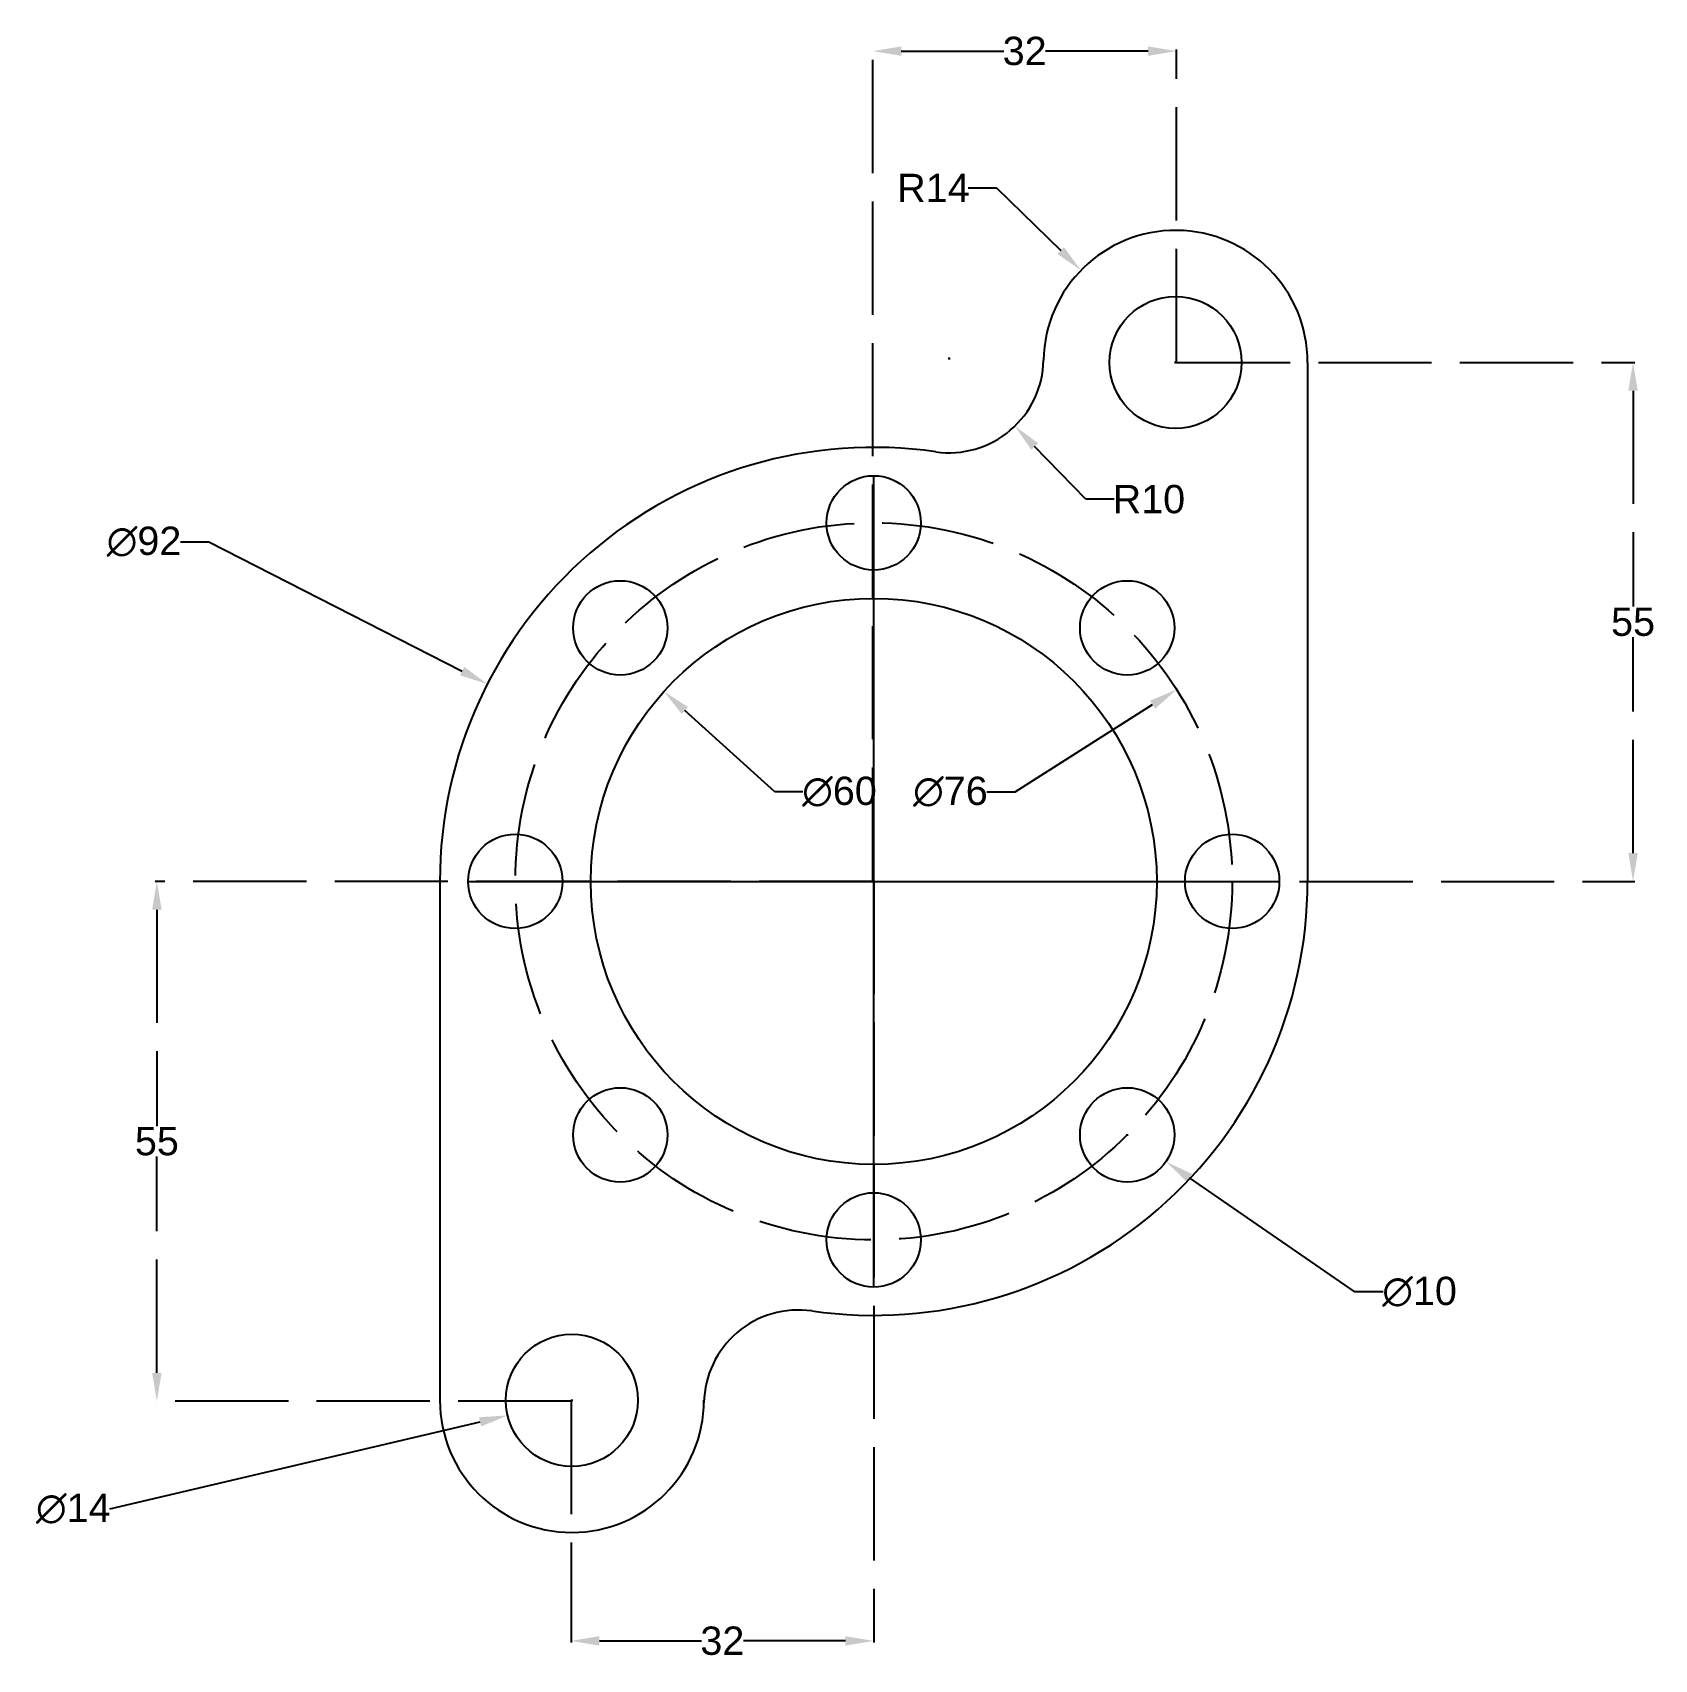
# Model space of a CAD drawing. Header units: millimetres. Extents: x 23 to 195, y 18 to 190.
import ezdxf

# ---------------------------------------------------------------- set-up
doc = ezdxf.new("R2010")
doc.units = ezdxf.units.MM
doc.header["$MEASUREMENT"] = 0
doc.linetypes.add('ACAD_ISO02W100', pattern=[15, 12, -3])
doc.styles.get("Standard").update_dxf_attribs({"font": 'arial.ttf'})
doc.dimstyles.get("Standard").update_dxf_attribs({"dimtxt": 3, "dimasz": 3, "dimexe": 0.18, "dimexo": 0.0625, "dimgap": 0.09, "dimtad": 0, "dimtih": 1, "dimtoh": 1, "dimdec": 0, "dimzin": 0, "dimdsep": 46, "dimtxsty": 'Standard', "dimcen": 0.09, "dimadec": 0, "dimazin": 0, "dimtfac": 1, "dimtdec": 0, "dimtofl": 0, "dimtmove": 0, "dimatfit": 3, "dimfxl": 1, "dimtolj": 1, "dimtzin": 0, "dimarcsym": 0})

# ---------------------------------------------------------------- blocks, each defined once
blk = doc.blocks.new('*U2')
blk.add_circle((0, 0), 5)
blk = doc.blocks.new('*U3')
at = {"color": 0, "linetype": 'ByBlock', "lineweight": -2, "transparency": 16777216}
for p, rotation in [((112.5, 138), 180), ((85.63, 126.87), 225), ((139.37, 126.87), 135), ((74.5, 100), 270), ((150.5, 100), 90), ((85.63, 73.13), 314.9999999999999), ((139.37, 73.13), 44.99999999999999)]:
    blk.add_blockref('*U2', p, dxfattribs=dict(at, rotation=rotation))
blk.add_blockref('*U2', (112.5, 62), dxfattribs=at)
blk = doc.blocks.new('*D8')
at = {"color": 0, "lineweight": -2, "transparency": 16777216}
for p, q in [((39, 136), (42, 136)), ((42, 136), (68.86, 122.28)), ((112.5, 99.91), (112.5, 100.09)), ((112.41, 100), (112.59, 100))]:
    blk.add_line(p, q, dxfattribs=at)
at = {"color": 0, "transparency": 16777216}
blk.add_solid([(69.09, 122.73), (68.63, 121.84), (71.53, 120.92)], dxfattribs=at)
at = {"layer": 'Defpoints', "color": 0, "transparency": 16777216}
for p in [(71.53, 120.92), (153.47, 79.08)]:
    blk.add_point(p, dxfattribs=at)
at = {"color": 0, "transparency": 16777216, "insert": (35.14, 136), "char_height": 3, "attachment_point": 5}
blk.add_mtext('\\A1;∅92', dxfattribs=at)
blk = doc.blocks.new('*D9')
at = {"color": 0, "lineweight": -2, "transparency": 16777216}
for p, q in [((80.41, 45), (80.59, 45)), ((80.5, 44.91), (80.5, 45.09)), ((31.5, 33.5), (70.76, 42.72))]:
    blk.add_line(p, q, dxfattribs=at)
at = {"color": 0, "transparency": 16777216}
blk.add_solid([(70.65, 43.2), (70.88, 42.23), (73.69, 43.4)], dxfattribs=at)
at = {"layer": 'Defpoints', "color": 0, "transparency": 16777216}
for p in [(87.31, 46.6), (73.69, 43.4)]:
    blk.add_point(p, dxfattribs=at)
at = {"color": 0, "transparency": 16777216, "insert": (27.64, 33.5), "char_height": 3, "attachment_point": 5}
blk.add_mtext('\\A1;∅14', dxfattribs=at)
blk = doc.blocks.new('*D10')
at = {"color": 0, "lineweight": -2, "transparency": 16777216}
for p, q in [((102, 109.5), (92.48, 118.11)), ((105, 109.5), (102, 109.5))]:
    blk.add_line(p, q, dxfattribs=at)
at = {"color": 0, "transparency": 16777216}
blk.add_solid([(92.81, 118.49), (92.14, 117.74), (90.25, 120.13)], dxfattribs=at)
at = {"layer": 'Defpoints', "color": 0, "transparency": 16777216}
for p in [(90.25, 120.13), (134.75, 79.87)]:
    blk.add_point(p, dxfattribs=at)
at = {"color": 0, "transparency": 16777216, "insert": (108.87, 109.5), "char_height": 3, "attachment_point": 5}
blk.add_mtext('\\A1;∅60', dxfattribs=at)
blk = doc.blocks.new('*D11')
at = {"color": 0, "lineweight": -2, "transparency": 16777216}
for p, q in [((127.5, 109.5), (142.07, 118.73)), ((124.5, 109.5), (127.5, 109.5))]:
    blk.add_line(p, q, dxfattribs=at)
at = {"color": 0, "transparency": 16777216}
blk.add_solid([(141.8, 119.15), (142.34, 118.3), (144.6, 120.33)], dxfattribs=at)
at = {"layer": 'Defpoints', "color": 0, "transparency": 16777216}
for p in [(144.6, 120.33), (80.4, 79.67)]:
    blk.add_point(p, dxfattribs=at)
at = {"color": 0, "transparency": 16777216, "insert": (120.63, 109.5), "char_height": 3, "attachment_point": 5}
blk.add_mtext('\\A1;∅76', dxfattribs=at)
blk = doc.blocks.new('*D12')
at = {"color": 0, "lineweight": -2, "transparency": 16777216}
for p, q in [((139.28, 73.13), (139.46, 73.13)), ((139.37, 73.04), (139.37, 73.22)), ((163.5, 56.5), (145.96, 68.59)), ((166.5, 56.5), (163.5, 56.5))]:
    blk.add_line(p, q, dxfattribs=at)
at = {"color": 0, "transparency": 16777216}
blk.add_solid([(146.24, 69), (145.67, 68.18), (143.49, 70.29)], dxfattribs=at)
at = {"layer": 'Defpoints', "color": 0, "transparency": 16777216}
for p in [(135.25, 75.97), (143.49, 70.29)]:
    blk.add_point(p, dxfattribs=at)
at = {"color": 0, "transparency": 16777216, "insert": (170.37, 56.5), "char_height": 3, "attachment_point": 5}
blk.add_mtext('\\A1;∅10', dxfattribs=at)
blk = doc.blocks.new('*D13')
at = {"color": 0, "lineweight": -2, "transparency": 16777216}
for p, q in [((122.5, 173.5), (125.5, 173.5)), ((125.5, 173.5), (132.32, 166.86)), ((144.41, 155), (144.59, 155)), ((144.5, 154.91), (144.5, 155.09))]:
    blk.add_line(p, q, dxfattribs=at)
at = {"color": 0, "transparency": 16777216}
blk.add_solid([(132.67, 167.22), (131.97, 166.5), (134.47, 164.77)], dxfattribs=at)
at = {"layer": 'Defpoints', "color": 0, "transparency": 16777216}
for p in [(134.47, 164.77), (144.5, 155)]:
    blk.add_point(p, dxfattribs=at)
at = {"color": 0, "transparency": 16777216, "insert": (118.83, 173.5), "char_height": 3, "attachment_point": 5}
blk.add_mtext('\\A1;R14', dxfattribs=at)
blk = doc.blocks.new('*D14')
at = {"color": 0, "lineweight": -2, "transparency": 16777216}
for p, q in [((120.41, 155.43), (120.59, 155.43)), ((120.5, 155.34), (120.5, 155.52)), ((135, 140.5), (129.56, 146.1)), ((138, 140.5), (135, 140.5))]:
    blk.add_line(p, q, dxfattribs=at)
at = {"color": 0, "transparency": 16777216}
blk.add_solid([(129.92, 146.45), (129.2, 145.75), (127.47, 148.25)], dxfattribs=at)
at = {"layer": 'Defpoints', "color": 0, "transparency": 16777216}
for p in [(120.5, 155.43), (127.47, 148.25)]:
    blk.add_point(p, dxfattribs=at)
at = {"color": 0, "transparency": 16777216, "insert": (141.67, 140.5), "char_height": 3, "attachment_point": 5}
blk.add_mtext('\\A1;R10', dxfattribs=at)
blk = doc.blocks.new('*D15')
at = {"color": 0, "linetype": 'ACAD_ISO02W100', "lineweight": -2, "transparency": 16777216}
for p, q in [((112.5, 100.03), (112.5, 19.32)), ((80.41, 44.94), (80.41, 19.32)), ((83.41, 19.5), (94.23, 19.5)), ((109.5, 19.5), (98.68, 19.5))]:
    blk.add_line(p, q, dxfattribs=at)
at = {"color": 0, "linetype": 'ACAD_ISO02W100', "transparency": 16777216}
for points in [[(83.41, 20), (83.41, 19), (80.41, 19.5)], [(109.5, 20), (109.5, 19), (112.5, 19.5)]]:
    blk.add_solid(points, dxfattribs=at)
at = {"layer": 'Defpoints', "color": 0, "linetype": 'ACAD_ISO02W100', "transparency": 16777216}
for p in [(112.5, 100.09), (80.41, 45), (112.5, 19.5)]:
    blk.add_point(p, dxfattribs=at)
at = {"color": 0, "linetype": 'ACAD_ISO02W100', "transparency": 16777216, "insert": (96.45, 19.5), "char_height": 3, "attachment_point": 5}
blk.add_mtext('\\A1;32', dxfattribs=at)
blk = doc.blocks.new('*D16')
at = {"color": 0, "linetype": 'ACAD_ISO02W100', "lineweight": -2, "transparency": 16777216}
for p, q in [((112.35, 100), (36.32, 100)), ((36.5, 97), (36.5, 74.07)), ((36.5, 47.91), (36.5, 70.84)), ((80.44, 44.91), (36.32, 44.91))]:
    blk.add_line(p, q, dxfattribs=at)
at = {"color": 0, "linetype": 'ACAD_ISO02W100', "transparency": 16777216}
for points in [[(36, 97), (37, 97), (36.5, 100)], [(36, 47.91), (37, 47.91), (36.5, 44.91)]]:
    blk.add_solid(points, dxfattribs=at)
at = {"layer": 'Defpoints', "color": 0, "linetype": 'ACAD_ISO02W100', "transparency": 16777216}
for p in [(112.41, 100), (36.5, 44.91), (80.5, 44.91)]:
    blk.add_point(p, dxfattribs=at)
at = {"color": 0, "linetype": 'ACAD_ISO02W100', "transparency": 16777216, "insert": (36.5, 72.45), "char_height": 3, "attachment_point": 5}
blk.add_mtext('\\A1;55', dxfattribs=at)
blk = doc.blocks.new('*D17')
at = {"color": 0, "linetype": 'ACAD_ISO02W100', "lineweight": -2, "transparency": 16777216}
for p, q in [((144.65, 155), (193.18, 155)), ((193, 152), (193, 129.12)), ((193, 103), (193, 125.88)), ((112.65, 100), (193.18, 100))]:
    blk.add_line(p, q, dxfattribs=at)
at = {"color": 0, "linetype": 'ACAD_ISO02W100', "transparency": 16777216}
for points in [[(192.5, 152), (193.5, 152), (193, 155)], [(192.5, 103), (193.5, 103), (193, 100)]]:
    blk.add_solid(points, dxfattribs=at)
at = {"layer": 'Defpoints', "color": 0, "linetype": 'ACAD_ISO02W100', "transparency": 16777216}
for p in [(144.59, 155), (193, 155), (112.59, 100)]:
    blk.add_point(p, dxfattribs=at)
at = {"color": 0, "linetype": 'ACAD_ISO02W100', "transparency": 16777216, "insert": (193, 127.5), "char_height": 3, "attachment_point": 5}
blk.add_mtext('\\A1;55', dxfattribs=at)
blk = doc.blocks.new('*D18')
at = {"color": 0, "linetype": 'ACAD_ISO02W100', "lineweight": -2, "transparency": 16777216}
for p, q in [((112.41, 100.06), (112.41, 188.18)), ((115.41, 188), (126.28, 188)), ((141.59, 188), (130.72, 188)), ((144.59, 155.06), (144.59, 188.18))]:
    blk.add_line(p, q, dxfattribs=at)
at = {"color": 0, "linetype": 'ACAD_ISO02W100', "transparency": 16777216}
for points in [[(115.41, 188.5), (115.41, 187.5), (112.41, 188)], [(141.59, 188.5), (141.59, 187.5), (144.59, 188)]]:
    blk.add_solid(points, dxfattribs=at)
at = {"layer": 'Defpoints', "color": 0, "linetype": 'ACAD_ISO02W100', "transparency": 16777216}
for p in [(144.59, 188), (144.59, 155), (112.41, 100)]:
    blk.add_point(p, dxfattribs=at)
at = {"color": 0, "linetype": 'ACAD_ISO02W100', "transparency": 16777216, "insert": (128.5, 188), "char_height": 3, "attachment_point": 5}
blk.add_mtext('\\A1;32', dxfattribs=at)

msp = doc.modelspace()

# ---------------------------------------------------------------- linework, layer by layer
for p, q in [((158.5, 155), (158.5, 100)), ((112.5, 57), (112.5, 143)), ((66.5, 100), (66.5, 45)), ((69.5, 100), (155.5, 100)), ((94.5, 45), (94.51, 45))]:
    msp.add_line(p, q)
for centre, radius in [((144.5, 155), 7), ((112.5, 100), 30), ((80.5, 45), 7)]:
    msp.add_circle(centre, radius)
at = {"linetype": 'ACAD_ISO02W100'}
msp.add_circle((112.5, 100), 38, dxfattribs=at)
for centre, radius, start, end in [((144.5, 155), 14, 0, 178.9851), ((120.5, 155.43), 10, 261.7829, 358.9851), ((112.5, 100), 46, 81.7829, 180), ((112.5, 100), 46, 261.7829, 0), ((104.5, 44.57), 10, 81.7829, 178.9851), ((80.5, 45), 14, 180, 0)]:
    msp.add_arc(centre, radius, start, end)

# ---------------------------------------------------------------- block references
msp.add_blockref('*U3', (0, 0))

# ---------------------------------------------------------------- dimensions: what is measured, and where the dimension line sits
at = {"color": 32, "linetype": 'ACAD_ISO02W100', "true_color": 0xcd6928}
for base, p1, p2, picture, middle in [((144.59, 188), (112.41, 100), (144.59, 155), '*D18', (128.5, 188)), ((112.5, 19.5), (80.41, 45), (112.5, 100.09), '*D15', (96.45, 19.5))]:
    dim = msp.add_linear_dim(base=base, p1=p1, p2=p2, dimstyle='Standard', dxfattribs=at)
    dim.commit()
    dim.dimension.update_dxf_attribs({"geometry": picture, "text_midpoint": middle})
at = {"color": 32, "true_color": 0xcd6928}
for center, mpoint, picture, middle in [((144.5, 155), (134.47, 164.77), '*D13', (118.83, 173.5)), ((120.5, 155.43), (127.47, 148.25), '*D14', (141.67, 140.5))]:
    dim = msp.add_radius_dim(center=center, mpoint=mpoint, dimstyle='Standard', dxfattribs=at)
    dim.commit()
    dim.dimension.update_dxf_attribs({"geometry": picture, "text_midpoint": middle, "dimtype": 164})
at = {"color": 32, "linetype": 'ACAD_ISO02W100', "true_color": 0xcd6928}
for base, p1, p2, picture, middle in [((193, 155), (112.59, 100), (144.59, 155), '*D17', (193, 127.5)), ((36.5, 44.91), (112.41, 100), (80.5, 44.91), '*D16', (36.5, 72.45))]:
    dim = msp.add_linear_dim(base=base, p1=p1, p2=p2, angle=90, dimstyle='Standard', dxfattribs=at)
    dim.commit()
    dim.dimension.update_dxf_attribs({"geometry": picture, "text_midpoint": middle})
at = {"color": 32, "true_color": 0xcd6928}
for p1, p2, picture, middle in [((153.47, 79.08), (71.53, 120.92), '*D8', (35.14, 136)), ((80.4, 79.67), (144.6, 120.33), '*D11', (120.63, 109.5)), ((134.75, 79.87), (90.25, 120.13), '*D10', (108.87, 109.5)), ((135.25, 75.97), (143.49, 70.29), '*D12', (170.37, 56.5)), ((87.31, 46.6), (73.69, 43.4), '*D9', (31.5, 33.5))]:
    dim = msp.add_diameter_dim_2p(p1=p1, p2=p2, dimstyle='Standard', dxfattribs=at)
    dim.commit()
    dim.dimension.update_dxf_attribs({"geometry": picture, "text_midpoint": middle, "dimtype": 163})

doc.saveas('drawing.dxf')
